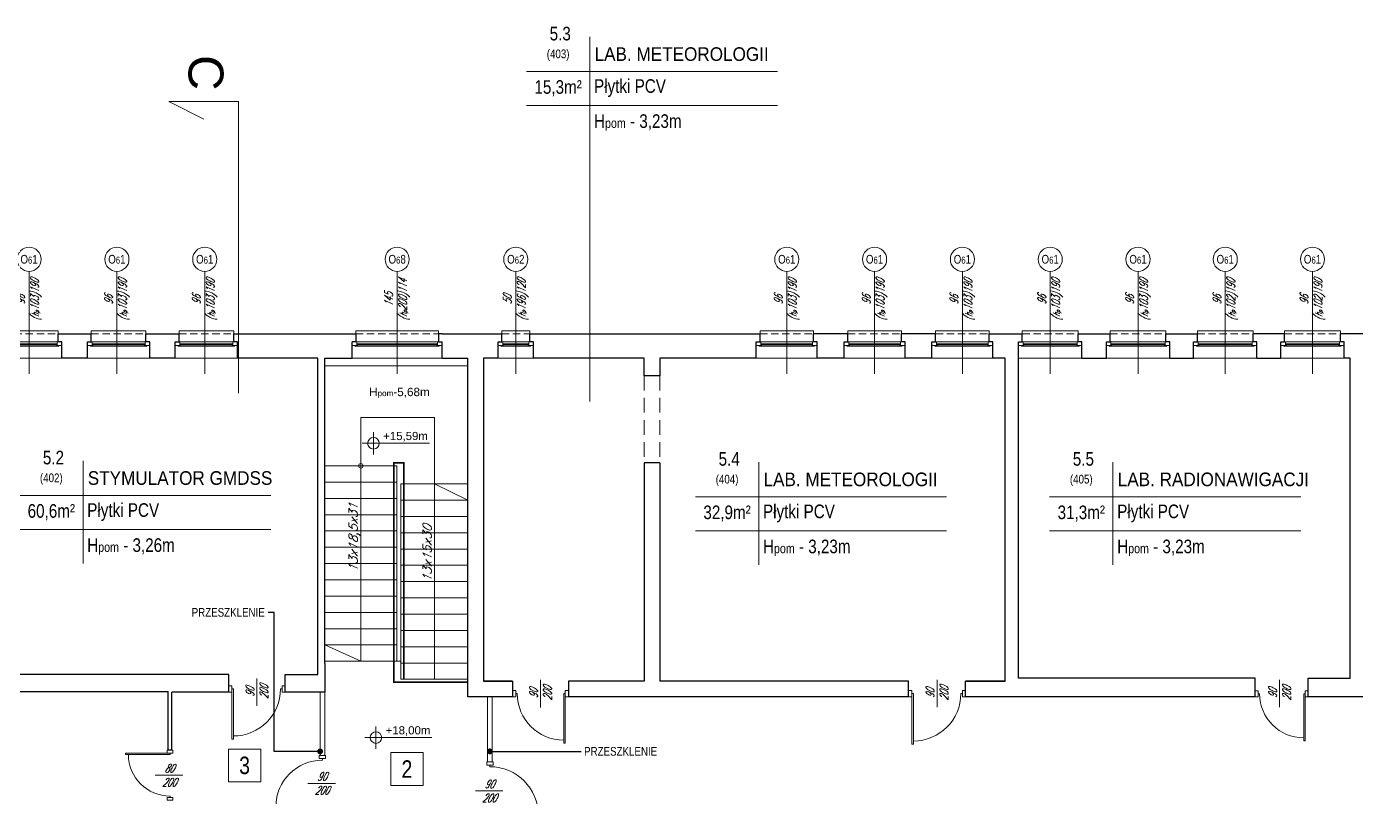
# Model space of a CAD drawing. Header units: millimetres. Extents: x -18485 to 40303, y -22087 to 35064.
# Drawn here: x 8272 to 10559, y -15871 to -14546 of the extents above; entities that cross this region are included whole.
import ezdxf
from ezdxf.enums import TextEntityAlignment as Align

# ---------------------------------------------------------------- set-up
doc = ezdxf.new("R2010")
doc.units = ezdxf.units.MM
doc.linetypes.add('DASHED', pattern=[19.05, 12.7, -6.35])
doc.layers.get('0').update_dxf_attribs({"lineweight": 25})
for name, color, linetype, lineweight in [('01_ściany', 2, 'Continuous', 25), ('03-01_okna', 5, 'Continuous', 15), ('03-02_schody', 6, 'Continuous', 5), ('03_drzwi', 1, 'Continuous', 0), ('04-1_widok', 251, 'Continuous', 5), ('04-2_nad', 251, 'DASHED', 5), ('05-03_opis', 10, 'Continuous', 5)]:
    doc.layers.add(name, color=color, linetype=linetype, lineweight=lineweight)
doc.styles.add('APLUS', font='arial.ttf', dxfattribs={"width": 0.6})
doc.styles.add('arial', font='arial.ttf')
doc.styles.add('ariel', font='arial.ttf', dxfattribs={"width": 0.8})
doc.styles.add('ariel_wym', font='simplex.shx', dxfattribs={"width": 0.65, "oblique": 25})
doc.dimstyles.new('ariel 50 wnętrze', dxfattribs={"dimtxt": 15, "dimasz": 10, "dimexe": 10, "dimexo": 0, "dimgap": 5, "dimtad": 1, "dimdec": 1, "dimrnd": 0.5, "dimtxsty": 'ariel_wym', "dimblk": 'ARCHTICK', "dimcen": 2.5, "dimdle": 15, "dimazin": 0, "dimtfac": 1, "dimtdec": 1, "dimtix": 1, "dimtmove": 0, "dimatfit": 3, "dimldrblk": 'DOT', "dimfxl": 10, "dimfxlon": 1, "dimarcsym": 0})

# ---------------------------------------------------------------- blocks, each defined once
blk = doc.blocks.new('okno 107-196-1')
at = {"linetype": 'Continuous', "lineweight": 0}
for p, q in [((6.5, 14), (6.5, 19)), ((6.5, 19), (100.5, 19)), ((99, 0), (8, 0)), ((100.5, 14), (100.5, 19)), ((8, -3), (99, -3)), ((9, -7), (9, -3)), ((9, -4.5), (98, -4.5)), ((9, -5), (98, -5)), ((98, -7), (98, -3))]:
    blk.add_line(p, q, dxfattribs=at)
at = {"linetype": 'DASHED'}
blk.add_line((6.5, 14), (100.5, 14), dxfattribs=at)
at = {"linetype": 'Continuous', "lineweight": 0}
for points in [[(8, -6), (0, -6), (0, 0), (8, 0)], [(107, -6), (99, -6), (99, 0), (107, 0)]]:
    blk.add_lwpolyline(points, close=True, dxfattribs=at)
blk.add_lwpolyline([(5, -6), (5, -7), (102, -7), (102, -6)], dxfattribs=at)
at = {"layer": '04-1_widok'}
blk.add_line((107, -28), (0, -28), dxfattribs=at)
at = {"layer": '05-03_opis', "lineweight": 0}
blk.add_line((50.6, -54.6), (50.6, 121.4), dxfattribs=at)
blk.add_circle((50.6, 142.1), 20.7, dxfattribs=at)
at = {"layer": '05-03_opis', "lineweight": 0, "insert": (50.6, 142.1), "char_height": 15, "width": 75.194, "attachment_point": 5, "style": 'ariel'}
blk.add_mtext('O{\\H0.8x;6}1', dxfattribs=at)
at = {"layer": '05-03_opis', "lineweight": 0, "insert": (50.6, 72.5), "char_height": 14.4, "width": 62.661, "attachment_point": 5, "rotation": 90, "style": 'ariel_wym'}
blk.add_mtext('96\\P({\\H0.8333x;h\\H0.6x;p}103)190', dxfattribs=at)
blk = doc.blocks.new('*U1460')
blk.add_line((0, -0.375), (0, -0.4))
blk.add_lwpolyline([(0, 0.4), (0, 0.375), (-0.8, 0.375), (-0.8, 0.4), (-0.05, 0.4), (0.05, 0.4), (0.05, 0.45), (-0.05, 0.45), (-0.05, 0.4)])
at = {"ltscale": 0.8}
blk.add_lwpolyline([(-0.05, -0.4), (-0.05, -0.45), (0.05, -0.45), (0.05, -0.4)], close=True, dxfattribs=at)
blk.add_arc((0, 0.375), 0.75, 180, 270)
blk = doc.blocks.new('*U1471')
blk.add_line((0, 0.375), (0, 0.4))
at = {"ltscale": 0.8}
blk.add_lwpolyline([(0.05, 0.4), (0.05, 0.45), (-0.05, 0.45), (-0.05, 0.4)], close=True, dxfattribs=at)
blk.add_lwpolyline([(0, -0.4), (0, -0.375), (0.8, -0.375), (0.8, -0.4), (0.05, -0.4), (-0.05, -0.4), (-0.05, -0.45), (0.05, -0.45), (0.05, -0.4)])
blk.add_arc((0, -0.375), 0.75, 0, 90)
blk = doc.blocks.new('okno 105-190-1')
at = {"linetype": 'Continuous', "lineweight": 0}
for p, q in [((6.5, 14), (6.5, 19)), ((6.5, 19), (98.5, 19)), ((97, 0), (8, 0)), ((98.5, 14), (98.5, 19)), ((8, -3), (97, -3)), ((9, -7), (9, -3)), ((9, -4.5), (96, -4.5)), ((9, -5), (96, -5)), ((96, -7), (96, -3))]:
    blk.add_line(p, q, dxfattribs=at)
at = {"linetype": 'DASHED'}
blk.add_line((6.5, 14), (98.5, 14), dxfattribs=at)
at = {"linetype": 'Continuous', "lineweight": 0}
for points in [[(8, -6), (0, -6), (0, 0), (8, 0)], [(105, -6), (97, -6), (97, 0), (105, 0)]]:
    blk.add_lwpolyline(points, close=True, dxfattribs=at)
blk.add_lwpolyline([(5, -6), (5, -7), (100, -7), (100, -6)], dxfattribs=at)
at = {"layer": '04-1_widok'}
blk.add_line((105, -28), (0, -28), dxfattribs=at)
at = {"layer": '05-03_opis', "lineweight": 0}
blk.add_line((52.5, -54.6), (52.5, 121.4), dxfattribs=at)
blk.add_circle((52.5, 142.1), 20.7, dxfattribs=at)
at = {"layer": '05-03_opis', "lineweight": 0, "insert": (52.5, 142.1), "char_height": 15, "width": 75.194, "attachment_point": 5, "style": 'ariel'}
blk.add_mtext('O{\\H0.8x;6}1', dxfattribs=at)
at = {"layer": '05-03_opis', "lineweight": 0, "insert": (52.5, 72.5), "char_height": 14.4, "width": 62.661, "attachment_point": 5, "rotation": 90, "style": 'ariel_wym'}
blk.add_mtext('96\\P({\\H0.8333x;h\\H0.6x;p}103)190', dxfattribs=at)
blk = doc.blocks.new('Og4')
at = {"linetype": 'Continuous', "lineweight": 0}
for p, q in [((6.5, 14), (6.5, 19)), ((6.5, 19), (102.5, 19)), ((101, 0), (8, 0)), ((102.5, 14), (102.5, 19)), ((8, -3), (101, -3)), ((9, -7), (9, -3)), ((9, -4.5), (100, -4.5)), ((9, -5), (100, -5)), ((100, -7), (100, -3))]:
    blk.add_line(p, q, dxfattribs=at)
at = {"linetype": 'DASHED'}
blk.add_line((6.5, 14), (102.5, 14), dxfattribs=at)
at = {"linetype": 'Continuous', "lineweight": 0}
for points in [[(8, -6), (0, -6), (0, 0), (8, 0)], [(109, -6), (101, -6), (101, 0), (109, 0)]]:
    blk.add_lwpolyline(points, close=True, dxfattribs=at)
blk.add_lwpolyline([(5, -6), (5, -7), (104, -7), (104, -6)], dxfattribs=at)
at = {"layer": '04-1_widok'}
blk.add_line((109, -28), (0, -28), dxfattribs=at)
at = {"layer": '05-03_opis', "lineweight": 0}
blk.add_line((54.5, -54.6), (54.5, 121.4), dxfattribs=at)
blk.add_circle((54.5, 142.1), 20.7, dxfattribs=at)
at = {"layer": '05-03_opis', "lineweight": 0, "insert": (54.5, 142.1), "char_height": 15, "width": 75.194, "attachment_point": 5, "style": 'ariel'}
blk.add_mtext('O{\\H0.8x;6}1', dxfattribs=at)
blk = doc.blocks.new('*U1466')
blk.add_line((0, 0.375), (0, 0.4))
at = {"ltscale": 0.8}
blk.add_lwpolyline([(-0.05, 0.4), (-0.05, 0.45), (0.05, 0.45), (0.05, 0.4)], close=True, dxfattribs=at)
blk.add_lwpolyline([(0, -0.4), (0, -0.375), (-0.8, -0.375), (-0.8, -0.4), (-0.05, -0.4), (0.05, -0.4), (0.05, -0.45), (-0.05, -0.45), (-0.05, -0.4)])
blk.add_arc((0, -0.375), 0.75, 90, 180)
blk = doc.blocks.new('*U1481')
blk.add_line((0, -0.375), (0, -0.4))
blk.add_lwpolyline([(0, 0.4), (0, 0.375), (0.8, 0.375), (0.8, 0.4), (0.05, 0.4), (-0.05, 0.4), (-0.05, 0.45), (0.05, 0.45), (0.05, 0.4)])
at = {"ltscale": 0.8}
blk.add_lwpolyline([(0.05, -0.4), (0.05, -0.45), (-0.05, -0.45), (-0.05, -0.4)], close=True, dxfattribs=at)
blk.add_arc((0, 0.375), 0.75, 270, 360)
blk = doc.blocks.new('*U1468')
blk.add_line((0, -0.375), (0, -0.4))
blk.add_lwpolyline([(0, 0.4), (0, 0.375), (-0.8, 0.375), (-0.8, 0.4), (-0.05, 0.4), (0.05, 0.4), (0.05, 0.45), (-0.05, 0.45), (-0.05, 0.4)])
at = {"ltscale": 0.8}
blk.add_lwpolyline([(-0.05, -0.4), (-0.05, -0.45), (0.05, -0.45), (0.05, -0.4)], close=True, dxfattribs=at)
blk.add_arc((0, 0.375), 0.75, 180, 270)
blk = doc.blocks.new('kota rzutowa')
at = {"ltscale": 0.5}
for p, q in [((-20.6, 0), (102.8, 0)), ((0, -20.6), (0, 20.6))]:
    blk.add_line(p, q, dxfattribs=at)
blk.add_circle((0, 0), 10.6, dxfattribs=at)
at = {"ltscale": 0.5, "style": 'arial'}
blk.add_attdef('POZ._POSADKI_WYKOŃCZONWJ', text='', height=15, dxfattribs=at).set_placement((17.9, 1.4), align=Align.BOTTOM_LEFT)
blk.add_attdef('POZ._POSADZKI_KONSTRUKCJA', text='', height=15, dxfattribs=at).set_placement((17, -5), align=Align.TOP_LEFT)
blk = doc.blocks.new('_ArchTick')
at = {"color": 0, "linetype": 'ByBlock', "const_width": 0.15}
blk.add_lwpolyline([(-0.5, -0.5), (0.5, 0.5)], dxfattribs=at)
blk = doc.blocks.new('_Dot')
at = {"color": 0, "linetype": 'ByBlock', "lineweight": -2}
blk.add_line((-0.5, 0), (-1, 0), dxfattribs=at)
at = {"color": 0, "linetype": 'ByBlock', "const_width": 0.5}
blk.add_lwpolyline([(-0.25, 0, 1), (0.25, 0, 1)], format="xyb", close=True, dxfattribs=at)
blk = doc.blocks.new('*U1476')
blk.add_lwpolyline([(0, 0), (-1, 0), (-1, 1), (-0.75, 0.5)])
at = {"style": 'APLUS'}
blk.add_attdef('L1', text='', height=0.5, dxfattribs=at).set_placement((-1.415, 0.466), align=Align.MIDDLE_CENTER)

msp = doc.modelspace()

# ---------------------------------------------------------------- linework, layer by layer
at = {"layer": '01_ściany'}
for p, q in [((8326.6, -15088.2), (8326.6, -15074.2)), ((8326.6, -15074.2), (8383.6, -15074.2)), ((8333.1, -15088.2), (8326.6, -15088.2)), ((8333.1, -15116.2), (8333.1, -15088.2)), ((8377.1, -15116.2), (8377.1, -15088.2)), ((8377.1, -15088.2), (8383.6, -15088.2)), ((8383.6, -15088.2), (8383.6, -15074.2)), ((8477.6, -15088.2), (8477.6, -15074.2)), ((8477.6, -15074.2), (8534.6, -15074.2)), ((8484.1, -15088.2), (8477.6, -15088.2)), ((8484.1, -15116.2), (8484.1, -15088.2)), ((8528.1, -15116.2), (8528.1, -15088.2)), ((8528.1, -15088.2), (8534.6, -15088.2)), ((8534.6, -15088.2), (8534.6, -15074.2)), ((8628.6, -15088.2), (8628.6, -15074.2)), ((8628.6, -15074.2), (8832.1, -15074.2)), ((8635.1, -15088.2), (8628.6, -15088.2)), ((8635.1, -15116.2), (8635.1, -15088.2)), ((8832.1, -15116.2), (8832.1, -15088.2)), ((8987.1, -15074.2), (9089.6, -15074.2)), ((8987.1, -15116.2), (8987.1, -15088.2)), ((9083.1, -15116.2), (9083.1, -15088.2)), ((9083.1, -15088.2), (9089.6, -15088.2)), ((9089.6, -15088.2), (9089.6, -15074.2)), ((9137.6, -15088.2), (9137.6, -15074.2)), ((9137.6, -15074.2), (9533.6, -15074.2)), ((9144.1, -15088.2), (9137.6, -15088.2)), ((9144.1, -15116.2), (9144.1, -15088.2)), ((9527.1, -15116.2), (9527.1, -15088.2)), ((9527.1, -15088.2), (9533.6, -15088.2)), ((9533.6, -15088.2), (9533.6, -15074.2)), ((9625.6, -15088.2), (9625.6, -15074.2)), ((9684.6, -15074.2), (9625.6, -15074.2)), ((9632.1, -15088.2), (9625.6, -15088.2)), ((9632.1, -15116.2), (9632.1, -15088.2)), ((9678.1, -15116.2), (9678.1, -15088.2)), ((9678.1, -15088.2), (9684.6, -15088.2)), ((9684.6, -15088.2), (9684.6, -15074.2)), ((9776.6, -15088.2), (9776.6, -15074.2)), ((9835.6, -15074.2), (9776.6, -15074.2)), ((9783.1, -15088.2), (9776.6, -15088.2)), ((9783.1, -15116.2), (9783.1, -15088.2)), ((9829.1, -15116.2), (9829.1, -15088.2)), ((9829.1, -15088.2), (9835.6, -15088.2)), ((9835.6, -15088.2), (9835.6, -15074.2)), ((9927.6, -15088.2), (9927.6, -15074.2)), ((9927.6, -15074.2), (9984.6, -15074.2)), ((9934.1, -15088.2), (9927.6, -15088.2)), ((9934.1, -15116.2), (9934.1, -15088.2)), ((9978.1, -15116.2), (9978.1, -15088.2)), ((9978.1, -15088.2), (9984.6, -15088.2)), ((9984.6, -15088.2), (9984.6, -15074.2)), ((10080.6, -15088.2), (10080.6, -15074.2)), ((10080.6, -15074.2), (10135.6, -15074.2)), ((10087.1, -15088.2), (10080.6, -15088.2)), ((10087.1, -15116.2), (10087.1, -15088.2)), ((10129.1, -15116.2), (10129.1, -15088.2)), ((10129.1, -15088.2), (10135.6, -15088.2)), ((10135.6, -15088.2), (10135.6, -15074.2)), ((10231.6, -15088.2), (10231.6, -15074.2)), ((10231.6, -15074.2), (10285.6, -15074.2)), ((10238.1, -15088.2), (10231.6, -15088.2)), ((10238.1, -15116.2), (10238.1, -15088.2)), ((10279.1, -15116.2), (10279.1, -15088.2)), ((10279.1, -15088.2), (10285.6, -15088.2)), ((10285.6, -15088.2), (10285.6, -15074.2)), ((10381.6, -15088.2), (10381.6, -15074.2)), ((10435.6, -15074.2), (10381.6, -15074.2)), ((10388.1, -15088.2), (10381.6, -15088.2)), ((10388.1, -15116.2), (10388.1, -15088.2)), ((10429.1, -15116.2), (10429.1, -15088.2)), ((10429.1, -15088.2), (10435.6, -15088.2)), ((10435.6, -15088.2), (10435.6, -15074.2)), ((10531.6, -15088.2), (10531.6, -15074.2)), ((10591.6, -15074.2), (10531.6, -15074.2)), ((10538.1, -15088.2), (10531.6, -15088.2)), ((10538.1, -15116.2), (10538.1, -15088.2)), ((8333.1, -15116.2), (8333.1, -15099.8)), ((8377.1, -15116.2), (8377.1, -15099.8)), ((8484.1, -15116.2), (8484.1, -15099.8)), ((8528.1, -15116.2), (8528.1, -15099.8)), ((8635.1, -15116.2), (8635.1, -15099.8)), ((9144.1, -15116.2), (9144.1, -15099.8)), ((9527.1, -15116.2), (9527.1, -15099.8)), ((9632.1, -15116.2), (9632.1, -15099.8)), ((9678.1, -15116.2), (9678.1, -15099.8)), ((9783.1, -15116.2), (9783.1, -15099.8)), ((9829.1, -15116.2), (9829.1, -15099.8)), ((9934.1, -15116.2), (9934.1, -15099.8)), ((8377.1, -15116.2), (8333.1, -15116.2)), ((8528.1, -15116.2), (8484.1, -15116.2)), ((8773.1, -15116.2), (8635.1, -15116.2)), ((8773.1, -15660.2), (8773.1, -15116.2)), ((8785.1, -15116.2), (8832.1, -15116.2)), ((8785.1, -15641.2), (8785.1, -15116.2)), ((8987.1, -15116.2), (9031.1, -15116.2)), ((9031.1, -15698.2), (9031.1, -15116.2)), ((9058.1, -15116.2), (9058.1, -15671.2)), ((9083.1, -15116.2), (9058.1, -15116.2)), ((9334.1, -15116.2), (9144.1, -15116.2)), ((9334.1, -15146.2), (9334.1, -15116.2)), ((9527.1, -15116.2), (9361.1, -15116.2)), ((9361.1, -15116.2), (9361.1, -15146.2)), ((9678.1, -15116.2), (9632.1, -15116.2)), ((9829.1, -15116.2), (9783.1, -15116.2)), ((9955.1, -15116.2), (9934.1, -15116.2)), ((9955.1, -15671.2), (9955.1, -15116.2)), ((9978.1, -15666.2), (9978.1, -15116.2)), ((10087.1, -15116.2), (10129.1, -15116.2)), ((10238.1, -15116.2), (10279.1, -15116.2)), ((10388.1, -15116.2), (10429.1, -15116.2)), ((10548.1, -15116.2), (10538.1, -15116.2)), ((10548.1, -15666.2), (10548.1, -15116.2)), ((9361.1, -15146.2), (9334.1, -15146.2)), ((9361.1, -15296.2), (9334.1, -15296.2)), ((9334.1, -15296.2), (9334.1, -15671.2)), ((9361.1, -15296.2), (9361.1, -15671.2)), ((8620.1, -15660.2), (8218.1, -15660.2)), ((8620.1, -15690.2), (8620.1, -15660.2)), ((8717.1, -15690.2), (8717.1, -15660.2)), ((8717.1, -15660.2), (8773.1, -15660.2)), ((8785.1, -15641.2), (8785.1, -15690.2)), ((9108.1, -15671.2), (9058.1, -15671.2)), ((9058.1, -15671.2), (9108.1, -15671.2)), ((9108.1, -15671.2), (9108.1, -15698.2)), ((9334.1, -15671.2), (9204.1, -15671.2)), ((9204.1, -15671.2), (9204.1, -15698.2)), ((9789.1, -15671.2), (9361.1, -15671.2)), ((9789.1, -15698.2), (9789.1, -15671.2)), ((9887.1, -15698.2), (9887.1, -15671.2)), ((9887.1, -15671.2), (9955.1, -15671.2)), ((9955.1, -15671.2), (9887.1, -15671.2)), ((10385.1, -15666.2), (9978.1, -15666.2)), ((10385.1, -15698.2), (10385.1, -15666.2)), ((10476.1, -15698.2), (10476.1, -15666.2)), ((10476.1, -15666.2), (10548.1, -15666.2)), ((8118.1, -15689.2), (8516.1, -15689.2)), ((8516.1, -15790.2), (8516.1, -15689.2)), ((8620.1, -15690.2), (8522.1, -15690.2)), ((8522.1, -15790.2), (8522.1, -15690.2)), ((8777.1, -15690.2), (8717.1, -15690.2)), ((8785.1, -15690.2), (8717.1, -15690.2)), ((9065.1, -15698.2), (9031.1, -15698.2)), ((9108.1, -15698.2), (9065.1, -15698.2)), ((9789.1, -15698.2), (9204.1, -15698.2)), ((10379.1, -15698.2), (9887.1, -15698.2)), ((10385.1, -15698.2), (10379.1, -15698.2)), ((10983.1, -15698.2), (10476.1, -15698.2)), ((8522.1, -15790.2), (8516.1, -15790.2))]:
    msp.add_line(p, q, dxfattribs=at)
for points in [[(8832.1, -15074.2), (8838.6, -15074.2), (8838.6, -15088.2), (8832.1, -15088.2)], [(8987.1, -15074.2), (8980.6, -15074.2), (8980.6, -15088.2), (8987.1, -15088.2)]]:
    msp.add_lwpolyline(points, dxfattribs=at)
at = {"layer": '03-01_okna', "linetype": 'Continuous', "lineweight": 0}
for p, q in [((8838.6, -15074.2), (8838.6, -15069.2)), ((8838.6, -15069.2), (8980.6, -15069.2)), ((8980.6, -15074.2), (8980.6, -15069.2)), ((9089.6, -15074.2), (9089.6, -15069.2)), ((9089.6, -15069.2), (9137.6, -15069.2)), ((9137.6, -15074.2), (9137.6, -15069.2)), ((8979.1, -15088.2), (8840.1, -15088.2)), ((8840.1, -15091.2), (8979.1, -15091.2)), ((8841.1, -15095.2), (8841.1, -15091.2)), ((8978.1, -15095.2), (8978.1, -15091.2)), ((9136.1, -15088.2), (9091.1, -15088.2)), ((9091.1, -15091.2), (9136.1, -15091.2)), ((9092.1, -15095.2), (9092.1, -15091.2)), ((9135.1, -15095.2), (9135.1, -15091.2)), ((8841.1, -15092.7), (8978.1, -15092.7)), ((8841.1, -15093.2), (8978.1, -15093.2)), ((9092.1, -15092.7), (9135.1, -15092.7)), ((9092.1, -15093.2), (9135.1, -15093.2))]:
    msp.add_line(p, q, dxfattribs=at)
at = {"layer": '03-01_okna', "linetype": 'DASHED'}
for p, q in [((8838.6, -15074.2), (8980.6, -15074.2)), ((9089.6, -15074.2), (9137.6, -15074.2))]:
    msp.add_line(p, q, dxfattribs=at)
at = {"layer": '03-01_okna', "linetype": 'Continuous', "lineweight": 0}
for points in [[(8840.1, -15094.2), (8832.1, -15094.2), (8832.1, -15088.2), (8840.1, -15088.2)], [(8987.1, -15094.2), (8979.1, -15094.2), (8979.1, -15088.2), (8987.1, -15088.2)], [(9091.1, -15094.2), (9083.1, -15094.2), (9083.1, -15088.2), (9091.1, -15088.2)], [(9144.1, -15094.2), (9136.1, -15094.2), (9136.1, -15088.2), (9144.1, -15088.2)]]:
    msp.add_lwpolyline(points, close=True, dxfattribs=at)
for points in [[(8837.1, -15094.2), (8837.1, -15095.2), (8982.1, -15095.2), (8982.1, -15094.2)], [(9088.1, -15094.2), (9088.1, -15095.2), (9139.1, -15095.2), (9139.1, -15094.2)]]:
    msp.add_lwpolyline(points, dxfattribs=at)
at = {"layer": '03-02_schody'}
for p, q in [((8847.1, -15218.2), (8847.1, -15637.2)), ((8973.6, -15218.2), (8847.1, -15218.2)), ((8973.6, -15332.2), (8973.6, -15218.2)), ((8909.1, -15301.2), (8785.1, -15301.2)), ((8909.1, -15301.2), (8909.1, -15637.2)), ((8909.1, -15329.2), (8785.1, -15329.2)), ((9031.1, -15332.2), (8916.1, -15332.2)), ((8916.1, -15360.2), (8916.1, -15332.2)), ((8973.6, -15668.2), (8973.6, -15332.2)), ((8973.6, -15332.2), (9031.1, -15360.2)), ((8909.1, -15357.2), (8785.1, -15357.2)), ((9031.1, -15360.2), (8916.1, -15360.2)), ((8916.1, -15360.2), (8916.1, -15637.2)), ((8909.1, -15385.2), (8785.1, -15385.2)), ((9031.1, -15388.2), (8916.1, -15388.2)), ((8909.1, -15413.2), (8785.1, -15413.2)), ((9031.1, -15416.2), (8916.1, -15416.2)), ((8909.1, -15441.2), (8785.1, -15441.2)), ((9031.1, -15444.2), (8916.1, -15444.2)), ((8909.1, -15469.2), (8785.1, -15469.2)), ((9031.1, -15472.2), (8916.1, -15472.2)), ((8909.1, -15497.2), (8785.1, -15497.2)), ((9031.1, -15500.2), (8916.1, -15500.2)), ((8909.1, -15525.2), (8785.1, -15525.2)), ((9031.1, -15528.2), (8916.1, -15528.2)), ((8909.1, -15553.2), (8785.1, -15553.2)), ((9031.1, -15556.2), (8916.1, -15556.2)), ((8909.1, -15581.2), (8785.1, -15581.2)), ((9031.1, -15584.2), (8916.1, -15584.2)), ((8909.1, -15609.2), (8785.1, -15609.2)), ((8847.1, -15637.2), (8785.1, -15609.2)), ((9031.1, -15612.2), (8916.1, -15612.2)), ((8916.1, -15637.2), (8785.1, -15637.2)), ((8909.1, -15637.2), (8785.1, -15637.2)), ((9031.1, -15640.2), (8916.1, -15640.2))]:
    msp.add_line(p, q, dxfattribs=at)
at = {"layer": '03-02_schody', "const_width": 3}
msp.add_lwpolyline([(9031.1, -15673.2), (8904.1, -15673.2), (8904.1, -15296.2), (8921.1, -15296.2), (8921.1, -15668.2)], dxfattribs=at)
at = {"layer": '03-02_schody'}
msp.add_circle((8847.1, -15301.2), 4, dxfattribs=at)
at = {"layer": '03_drzwi'}
for p, q in [((8777.1, -15799.2), (8777.1, -15690.2)), ((8785.1, -15799.2), (8785.1, -15690.2)), ((9065.1, -15810.2), (9065.1, -15698.2)), ((9073.1, -15698.2), (9073.1, -15810.2)), ((8785.1, -15799.2), (8777.1, -15799.2)), ((9065.1, -15810.2), (9073.1, -15810.2))]:
    msp.add_line(p, q, dxfattribs=at)
at = {"layer": '04-1_widok'}
for p, q in [((9031.1, -15129.2), (8785.1, -15129.2)), ((8987.1, -15116.2), (8832.1, -15116.2)), ((9144.1, -15116.2), (9083.1, -15116.2)), ((8916.1, -15668.2), (8916.1, -15637.2)), ((8916.1, -15668.2), (9031.1, -15668.2))]:
    msp.add_line(p, q, dxfattribs=at)
at = {"layer": '04-2_nad', "ltscale": 2}
for p, q in [((9334.1, -15146.2), (9334.1, -15296.2)), ((9361.1, -15146.2), (9361.1, -15296.2))]:
    msp.add_line(p, q, dxfattribs=at)
at = {"layer": '05-03_opis'}
for p, q in [((9240.9, -14563.7), (9240.9, -15190.6)), ((9131.9, -14623.1), (9563.7, -14623.1)), ((9131.9, -14681.5), (9563.7, -14681.5)), ((8636.9, -15176), (8636.9, -14795)), ((8369.4, -15292.6), (8369.4, -15469.3)), ((9531.4, -15294.9), (9531.4, -15471.6)), ((10140.5, -15294.9), (10140.5, -15471.6)), ((8260.4, -15352), (8692.1, -15352)), ((9422.5, -15354.3), (9854.2, -15354.3)), ((10031.6, -15354.3), (10463.3, -15354.3)), ((8260.4, -15410.4), (8692.1, -15410.4)), ((9422.5, -15412.7), (9854.2, -15412.7)), ((10031.6, -15412.7), (10463.3, -15412.7))]:
    msp.add_line(p, q, dxfattribs=at)
at = {"layer": '05-03_opis', "lineweight": 0}
for p, q in [((8909.6, -15142.8), (8909.6, -14966.7)), ((9113.6, -15142.8), (9113.6, -14966.7)), ((8668.4, -15666.6), (8668.4, -15713.7)), ((9156.1, -15669.2), (9156.1, -15716.4)), ((9838.1, -15669.1), (9838.1, -15716.3)), ((10427.1, -15669.1), (10427.1, -15716.3)), ((8540.9, -15833.2), (8493.7, -15833.2)), ((8803.4, -15847.2), (8756.2, -15847.2)), ((9091.3, -15860.2), (9044.1, -15860.2))]:
    msp.add_line(p, q, dxfattribs=at)
at = {"layer": '05-03_opis'}
for points in [[(8619.5, -15788.1), (8674.9, -15788.1), (8674.9, -15844.6), (8619.5, -15844.6)], [(8898.8, -15794.3), (8954.1, -15794.3), (8954.1, -15850.8), (8898.8, -15850.8)]]:
    msp.add_lwpolyline(points, close=True, dxfattribs=at)
at = {"layer": '05-03_opis', "lineweight": 0}
for centre in [(8909.6, -14946.1), (9113.6, -14946.1)]:
    msp.add_circle(centre, 20.7, dxfattribs=at)

# ---------------------------------------------------------------- block references
at = {"layer": '03-01_okna'}
for name, p in [('okno 107-196-1', (8226.1, -15088.2)), ('okno 107-196-1', (8377.1, -15088.2)), ('okno 107-196-1', (8528.1, -15088.2)), ('okno 105-190-1', (9527.1, -15088.2)), ('okno 105-190-1', (9678.1, -15088.2)), ('okno 105-190-1', (9829.1, -15088.2)), ('Og4', (9978.1, -15088.2)), ('Og4', (10129.1, -15088.2)), ('Og4', (10279.1, -15088.2)), ('Og4', (10429.1, -15088.2))]:
    msp.add_blockref(name, p, dxfattribs=at)
at = {"layer": '03_drzwi'}
for name, p, xscale, yscale, zscale, rotation in [('*U1460', (8668.6, -15684.8), 107.7777777777483, 107.7777777777483, 107.7777777777483, 90), ('*U1466', (9156.1, -15692.8), 106.6666666666351, 106.6666666666351, 106.6666666666336, 90), ('*U1460', (9838.1, -15692.7), 108.8888888888614, 108.8888888888614, 108.8888888888595, 90), ('*U1466', (10430.6, -15693.1), 101.111111111084, 101.111111111084, 101.111111111084, 90), ('*U1471', (8519.1, -15833.2), 95.55555555553019, 95.55555555553019, 95.55555555553019, 180), ('*U1481', (8781.1, -15847.2), 106.666666666636, 106.666666666636, 106.666666666636, 180), ('*U1468', (9069.1, -15860.2), 111.1111111110813, 111.1111111110813, 111.1111111110813, 180)]:
    msp.add_blockref(name, p, dxfattribs=dict(at, xscale=xscale, yscale=yscale, zscale=zscale, rotation=rotation))
at = {"layer": '05-03_opis'}
ref = msp.add_blockref('*U1476', (8636.9, -14795), dxfattribs=dict(at, xscale=-120, yscale=120, zscale=120, rotation=90))
ref.add_attrib('L1', 'C', dxfattribs={"layer": '0', "extrusion": (0, 0, -1), "height": 60, "rotation": 270, "style": 'APLUS'}).set_placement((-8580.9, -14625.2), align=Align.MIDDLE_CENTER)
at = {"layer": '05-03_opis', "xscale": 0.9359999999996944, "yscale": 0.9360000000015134, "zscale": 0.9359999999996944}
for p, values in [((8868.8, -15262.4), {'POZ._POSADKI_WYKOŃCZONWJ': '+15,59m'}), ((8873.1, -15768.4), {'POZ._POSADKI_WYKOŃCZONWJ': '+18,00m'})]:
    msp.add_blockref('kota rzutowa', p, dxfattribs=at).add_auto_attribs(values)

# ---------------------------------------------------------------- texts
at = {"layer": '05-03_opis', "style": 'ariel'}
for s, insert, char_height, width, attachment_point in [(' 5.3\\P{\\H0.6404x;(403)}', (9186.4, -14575.6), 23.423, 108.913, 5), ('{\\W0.9; LAB. METEOROLOGII}', (9240.9, -14593.4), 23.423, 322.789, 4), ('15,3m²', (9186.4, -14652), 23.42, 108.913, 5), (' Płytki PCV', (9240.9, -14651.7), 23.423, 322.789, 4), (' H{\\H0.7x;pom} - 3,23m', (9240.9, -14710.9), 23.423, 322.789, 4), (' 5.2\\P{\\H0.6404x;(402)}', (8314.9, -15304.5), 23.423, 108.913, 5), (' 5.4\\P{\\H0.6404x;(404)}', (9476.9, -15306.8), 23.423, 108.913, 5), (' 5.5\\P{\\H0.6404x;(405)}', (10086, -15306.8), 23.423, 108.913, 5), ('{\\W0.9; STYMULATOR GMDSS}', (8369.4, -15322.3), 23.423, 322.789, 4), ('{\\W0.9; LAB. METEOROLOGII}', (9531.4, -15324.6), 23.423, 322.789, 4), ('{\\W0.9; LAB. RADIONAWIGACJI}', (10140.5, -15324.6), 23.423, 356.638, 4), (' Płytki PCV', (8369.4, -15380.7), 23.423, 322.789, 4), (' Płytki PCV', (9531.4, -15383), 23.423, 322.789, 4), (' Płytki PCV', (10140.5, -15383), 23.423, 322.789, 4), ('60,6m²', (8314.9, -15380.9), 23.42, 108.913, 5), ('32,9m²', (9476.9, -15383.3), 23.42, 108.913, 5), ('31,3m²', (10086, -15383.3), 23.42, 108.913, 5), (' H{\\H0.7x;pom} - 3,26m', (8369.4, -15439.9), 23.423, 322.789, 4), (' H{\\H0.7x;pom} - 3,23m', (9531.4, -15442.2), 23.423, 322.789, 4), (' H{\\H0.7x;pom} - 3,23m', (10140.5, -15442.2), 23.423, 322.789, 4), ('3', (8647.2, -15816.4), 30, 55.359, 5), ('2', (8926.4, -15822.5), 30, 55.359, 5)]:
    msp.add_mtext(s, dxfattribs=dict(at, insert=insert, char_height=char_height, width=width, attachment_point=attachment_point))
at = {"layer": '05-03_opis', "lineweight": 0, "attachment_point": 5}
for s, insert, char_height, width, style in [('O{\\H0.8x;6}8', (8909.6, -14946.1), 15, 75.194, 'ariel'), ('O{\\H0.8x;6}2', (9113.6, -14946.1), 15, 75.194, 'ariel'), ('H{\\H0.6944x;pom}-5,68m', (8913.5, -15175.7), 14.4, 141.502, 'arial'), ('80\\P200', (8517.5, -15833.2), 14.4, 68.936, 'ariel_wym'), ('90\\P200', (8780, -15847.2), 14.4, 68.936, 'ariel_wym'), ('90\\P200', (9067.9, -15860.2), 14.4, 68.936, 'ariel_wym')]:
    msp.add_mtext(s, dxfattribs=dict(at, insert=insert, char_height=char_height, width=width, style=style))
at = {"layer": '05-03_opis', "lineweight": 0, "attachment_point": 5, "rotation": 90, "style": 'ariel_wym'}
for s, insert, char_height, width in [('145\\P({\\H0.8333x;h\\H0.6x;p}200)114', (8909.6, -15015.6), 14.4, 62.661), ('50\\P({\\H0.8333x;h\\H0.6x;p}196)120', (9113.6, -15015.6), 14.4, 62.661), ('96\\P({\\H0.8333x;h\\H0.6x;p}103)190', (10032.6, -15015.6), 14.4, 62.661), ('96\\P({\\H0.8333x;h\\H0.6x;p}103)190', (10183.6, -15015.6), 14.4, 62.661), ('96\\P({\\H0.8333x;h\\H0.6x;p}102)190', (10333.6, -15015.6), 14.4, 62.661), ('96\\P({\\H0.8333x;h\\H0.6x;p}102)190', (10483.6, -15015.6), 14.4, 62.661), ('{\\W1;13x18,5x31}', (8836.4, -15424.9), 15, 55), ('{\\W1;13x15x30}', (8961.2, -15452.1), 15, 55), ('90\\P200', (8668.4, -15690), 14.4, 68.936), ('90\\P200', (9156.1, -15692.6), 14.4, 68.936), ('90\\P200', (9838.1, -15692.5), 14.4, 68.936), ('90\\P200', (10427.1, -15692.5), 14.4, 68.936)]:
    msp.add_mtext(s, dxfattribs=dict(at, insert=insert, char_height=char_height, width=width))
at = {"layer": '05-03_opis', "char_height": 15, "style": 'ariel'}
for insert, attachment_point in [((8682, -15545.6), 3), ((9231, -15784.6), 1)]:
    msp.add_mtext('PRZESZKLENIE', dxfattribs=dict(at, insert=insert, attachment_point=attachment_point))

# ---------------------------------------------------------------- leaders
at = {"layer": '05-03_opis', "annotation_type": 0, "has_hookline": 1, "text_width": 123.6}
for points, hookline_direction in [([(8777.1, -15792.1), (8698, -15792.1), (8698, -15553.1), (8688, -15553.1)], 1), ([(9068.8, -15792.1), (9226, -15792.1)], 0)]:
    msp.add_leader(points, dimstyle='ariel 50 wnętrze', override={"dimgap": 5, "dimtad": 0, "dimfxl": 40}, dxfattribs=dict(at, hookline_direction=hookline_direction))

doc.saveas('drawing.dxf')
